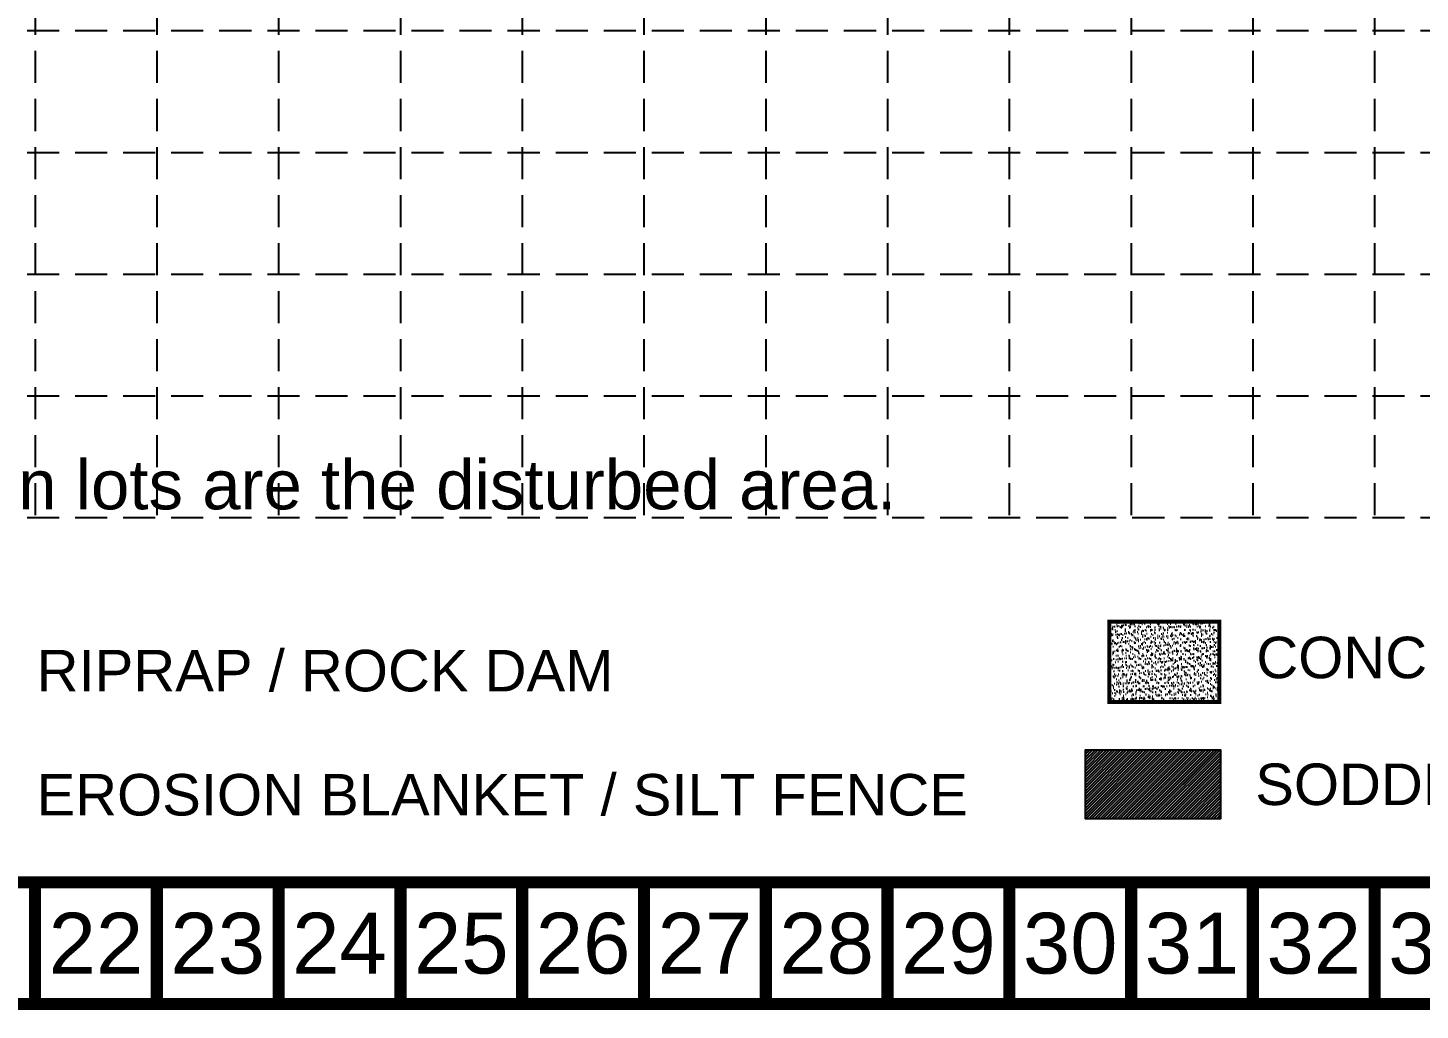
# Model space of a CAD drawing. Header units: feet. Extents: x 6037 to 11520, y 4436 to 7866.
# Drawn here: x 7918 to 8896, y 4436 to 5126 of the extents above; entities that cross this region are included whole.
import ezdxf
from ezdxf.enums import TextEntityAlignment as Align

# ---------------------------------------------------------------- set-up
doc = ezdxf.new("R2010")
doc.units = ezdxf.units.FT
doc.header["$LTSCALE"] = 0.4
doc.header["$MEASUREMENT"] = 0
doc.linetypes.add('DASHED2', pattern=[0.375, 0.25, -0.125])
doc.linetypes.add('HIDDEN', pattern=[0.375, 0.25, -0.125])
for name, color, linetype in [('BASE', 7, 'Continuous'), ('grid', 254, 'HIDDEN'), ('LEGEND', 7, 'Continuous')]:
    doc.layers.add(name, color=color, linetype=linetype)
doc.styles.add("L200'", font='ARIAL.TTF', dxfattribs={"height": 0.001969})
doc.styles.get("Standard").update_dxf_attribs({"font": 'ARIAL.TTF'})

msp = doc.modelspace()

# ---------------------------------------------------------------- hatches: boundary and pattern name
at = {"layer": 'BASE'}
h = msp.add_hatch(dxfattribs=at)
h.set_pattern_fill('AR-SAND', color=30, scale=2.255951, style=0)
h.set_pattern_definition([(37.5, (10586.4896, 4483.4147), (-0.14211, 4.346819), [0, -3.429045, 0, -3.835116, 0, -3.6659196]), (7.5, (10586.4896, 4483.415), (3.992529, 6.366622), [0, -1.8498794, 0, -3.090652, 0, -1.184374]), (327.5, (10583.715, 4483.4147), (7.02535, 0.0127665), [0, -1.127975, 0, -4.060711, 0, -5.301484]), (317.5, (10583.715, 4483.415), (6.781673, 1.979993), [0, -0.5639876, 0, -2.6620216, 0, -3.045533])])
h.paths.add_polyline_path([(8754.73, 4652.61), (8754.73, 4709.01), (8677.49, 4709.01), (8677.49, 4652.61)])
at = {"layer": 'LEGEND'}
h = msp.add_hatch(dxfattribs=at)
h.set_pattern_fill('ANSI31', color=2, scale=225.333831, style=0)
h.set_pattern_definition([(45, (8546.335, 4451.674), (-19.917, 19.917), [])])
h.paths.add_polyline_path([(8660.55, 4618.65), (8660.55, 4615.81), (8660.55, 4570.65), (8755.84, 4570.65), (8755.84, 4618.65)])
h = msp.add_hatch(dxfattribs=at)
h.set_pattern_fill('ANSI31', color=2, scale=11.266692, style=0)
h.set_pattern_definition([(45, (8546.3349, 4451.6743), (-0.995844, 0.995844), [])])
h.paths.add_polyline_path([(8660.55, 4618.65), (8660.55, 4615.81), (8660.55, 4570.65), (8755.84, 4570.65), (8755.84, 4618.65)])

# ---------------------------------------------------------------- linework, layer by layer
at = {"layer": 'BASE', "const_width": 8.55}
for points in [[(6041.21, 4440.37), (11515.49, 4440.37), (11515.49, 7861.8), (6041.21, 7861.8)], [(6126.74, 4525.91), (11429.95, 4525.91), (11429.95, 7776.26), (6126.74, 7776.26)]]:
    msp.add_lwpolyline(points, close=True, dxfattribs=at)
at = {"layer": 'BASE', "color": 30, "const_width": 2.82}
msp.add_lwpolyline([(8677.49, 4652.61), (8754.73, 4652.61), (8754.73, 4709.01), (8677.49, 4709.01)], close=True, dxfattribs=at)
at = {"layer": 'BASE', "const_width": 8.55}
for points in [[(7922.99, 4440.37), (7922.99, 4525.91)], [(8008.53, 4440.37), (8008.53, 4525.91)], [(8094.06, 4440.37), (8094.06, 4525.91)], [(8179.6, 4440.37), (8179.6, 4525.91)], [(8265.13, 4440.37), (8265.13, 4525.91)], [(8350.67, 4440.37), (8350.67, 4525.91)], [(8436.2, 4440.37), (8436.2, 4525.91)], [(8521.74, 4440.37), (8521.74, 4525.91)], [(8607.28, 4440.37), (8607.28, 4525.91)], [(8692.81, 4440.37), (8692.81, 4525.91)], [(8778.35, 4440.37), (8778.35, 4525.91)], [(8863.88, 4440.37), (8863.88, 4525.91)]]:
    msp.add_lwpolyline(points, dxfattribs=at)
at = {"layer": 'grid', "color": 252, "linetype": 'DASHED2', "ltscale": 225}
for p, q in [((7922.99, 7776.26), (7922.99, 4782.14)), ((8008.53, 7776.26), (8008.53, 4782.14)), ((8094.06, 7776.26), (8094.06, 4782.14)), ((8179.6, 7776.26), (8179.6, 4782.14)), ((8265.13, 7776.26), (8265.13, 4782.14)), ((8350.67, 7776.26), (8350.67, 4782.14)), ((8436.2, 7776.26), (8436.2, 4782.14)), ((8521.74, 7776.26), (8521.74, 4782.14)), ((8607.28, 7776.26), (8607.28, 4782.14)), ((8692.81, 7776.26), (8692.81, 4782.14)), ((8778.35, 7776.26), (8778.35, 4782.14)), ((8863.88, 7776.26), (8863.88, 4782.14)), ((6128.66, 5124.28), (11431.87, 5124.28)), ((6128.66, 5038.74), (11431.87, 5038.74)), ((6128.66, 4953.21), (11431.87, 4953.21)), ((6128.66, 4867.67), (11431.87, 4867.67)), ((6128.66, 4782.14), (11431.87, 4782.14))]:
    msp.add_line(p, q, dxfattribs=at)
at = {"layer": 'LEGEND', "color": 2}
msp.add_lwpolyline([(8660.55, 4615.81), (8660.55, 4570.65), (8755.84, 4570.65), (8755.84, 4618.65), (8660.55, 4618.65)], close=True, dxfattribs=at)

# ---------------------------------------------------------------- texts
at = {"layer": 'BASE', "color": 7, "style": "L200'"}
msp.add_text('Stabilization practices are expected to be used at all disturbed areas; DR Horton lots are the disturbed area.', height=34.68849, dxfattribs=at).set_placement((6217, 4787.96))
at = {"layer": 'BASE'}
for s, p in [('22', (7965.76, 4483.14)), ('23', (8051.29, 4483.14)), ('24', (8136.83, 4483.14)), ('25', (8222.37, 4483.14)), ('26', (8307.9, 4483.14)), ('27', (8393.44, 4483.14)), ('28', (8478.97, 4483.14)), ('29', (8564.51, 4483.14)), ('30', (8650.04, 4483.14)), ('31', (8735.58, 4483.14)), ('32', (8821.11, 4483.14)), ('33', (8906.65, 4483.14))]:
    msp.add_text(s, height=42.768, dxfattribs=at).set_placement(p, align=Align.MIDDLE_CENTER)
at = {"layer": 'LEGEND', "style": "L200'"}
for s, height, p in [('CONCRETE WASHOUT', 29.1669, (8780.77, 4669.29)), ('RIPRAP / ROCK DAM', 29.1669, (7924.09, 4660.06)), ('SODDED LOT', 29.167, (8780.01, 4580.2)), ('EROSION BLANKET / SILT FENCE', 29.1669, (7923.98, 4572.86))]:
    msp.add_text(s, height=height, dxfattribs=at).set_placement(p)

doc.saveas('drawing.dxf')
